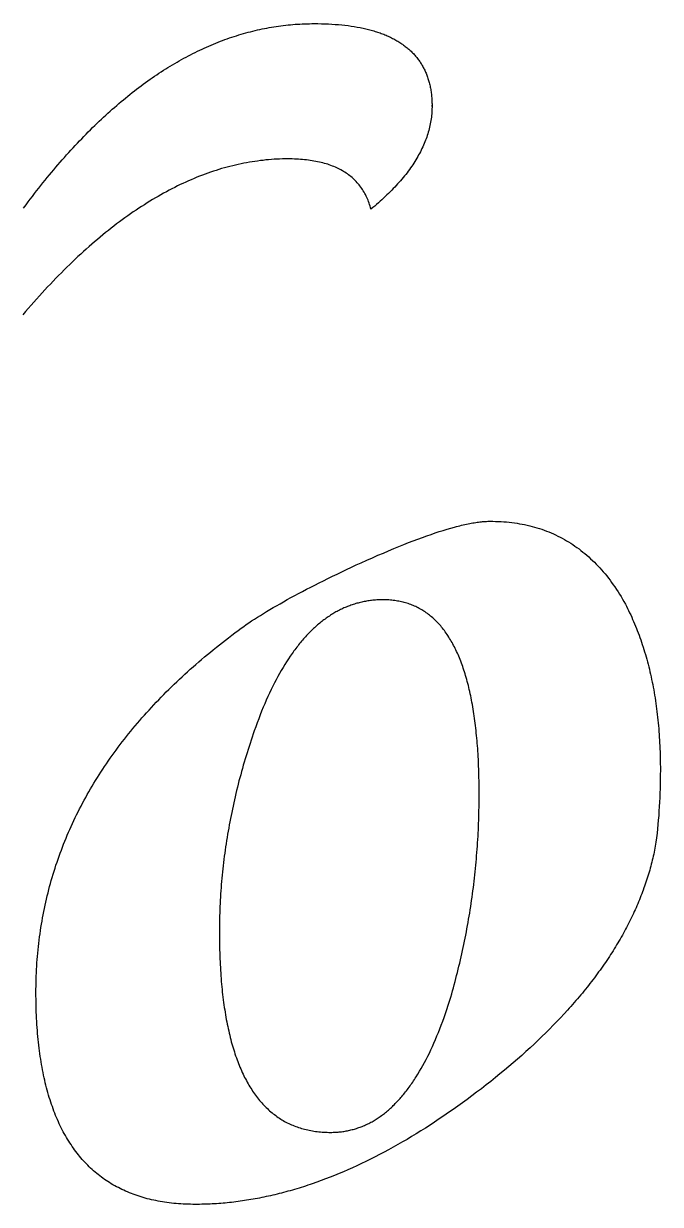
# Model space of a CAD drawing. Extents: x -388 to -35, y 578 to 1063.
# Drawn here: x -263.06 to -255.56, y 579.48 to 593.39 of the extents above; entities that cross this region are included whole.
import ezdxf

# ---------------------------------------------------------------- set-up
doc = ezdxf.new("R2010")
doc.units = 0
doc.layers.add('color#3f3f3fff', color=1, linetype='CONTINUOUS')

msp = doc.modelspace()

# ---------------------------------------------------------------- linework, layer by layer
at = {"layer": 'color#3f3f3fff'}
msp.add_lwpolyline([(-263.061, 591.213), (-263.03, 591.254), (-263.005, 591.287), (-262.98, 591.32), (-262.955, 591.353), (-262.93, 591.385), (-262.905, 591.417), (-262.88, 591.449), (-262.855, 591.481), (-262.83, 591.512), (-262.805, 591.543), (-262.78, 591.574), (-262.755, 591.605), (-262.73, 591.635), (-262.704, 591.665), (-262.679, 591.695), (-262.654, 591.724), (-262.629, 591.754), (-262.603, 591.783), (-262.578, 591.812), (-262.553, 591.84), (-262.527, 591.868), (-262.502, 591.896), (-262.476, 591.924), (-262.451, 591.952), (-262.425, 591.979), (-262.4, 592.006), (-262.374, 592.032), (-262.349, 592.059), (-262.323, 592.085), (-262.298, 592.111), (-262.272, 592.137), (-262.246, 592.162), (-262.221, 592.187), (-262.195, 592.212), (-262.169, 592.237), (-262.143, 592.261), (-262.118, 592.285), (-262.092, 592.309), (-262.066, 592.332), (-262.04, 592.356), (-262.014, 592.379), (-261.988, 592.401), (-261.962, 592.424), (-261.936, 592.446), (-261.91, 592.468), (-261.884, 592.49), (-261.858, 592.511), (-261.832, 592.533), (-261.806, 592.554), (-261.78, 592.574), (-261.754, 592.595), (-261.728, 592.615), (-261.702, 592.635), (-261.675, 592.655), (-261.649, 592.674), (-261.623, 592.693), (-261.597, 592.712), (-261.57, 592.731), (-261.544, 592.749), (-261.517, 592.767), (-261.491, 592.785), (-261.465, 592.802), (-261.438, 592.82), (-261.412, 592.837), (-261.385, 592.854), (-261.359, 592.87), (-261.332, 592.886), (-261.306, 592.902), (-261.279, 592.918), (-261.252, 592.934), (-261.226, 592.949), (-261.199, 592.964), (-261.172, 592.979), (-261.146, 592.993), (-261.119, 593.007), (-261.092, 593.021), (-261.065, 593.035), (-261.039, 593.048), (-261.012, 593.061), (-260.985, 593.074), (-260.958, 593.087), (-260.931, 593.099), (-260.904, 593.111), (-260.877, 593.123), (-260.85, 593.135), (-260.823, 593.146), (-260.796, 593.157), (-260.769, 593.168), (-260.742, 593.179), (-260.715, 593.189), (-260.688, 593.199), (-260.661, 593.209), (-260.633, 593.218), (-260.606, 593.227), (-260.579, 593.236), (-260.552, 593.245), (-260.524, 593.254), (-260.497, 593.262), (-260.47, 593.27), (-260.442, 593.277), (-260.415, 593.285), (-260.387, 593.292), (-260.36, 593.299), (-260.333, 593.306), (-260.305, 593.312), (-260.278, 593.318), (-260.25, 593.324), (-260.222, 593.33), (-260.195, 593.335), (-260.167, 593.34), (-260.14, 593.345), (-260.112, 593.349), (-260.084, 593.354), (-260.056, 593.358), (-260.029, 593.361), (-260.001, 593.365), (-259.973, 593.368), (-259.945, 593.371), (-259.918, 593.374), (-259.89, 593.376), (-259.862, 593.379), (-259.834, 593.381), (-259.806, 593.382), (-259.778, 593.384), (-259.75, 593.385), (-259.722, 593.386), (-259.694, 593.386), (-259.666, 593.387), (-259.638, 593.387), (-259.595, 593.387), (-259.552, 593.386), (-259.511, 593.385), (-259.47, 593.383), (-259.429, 593.381), (-259.39, 593.378), (-259.351, 593.375), (-259.312, 593.372), (-259.275, 593.368), (-259.238, 593.363), (-259.202, 593.358), (-259.166, 593.353), (-259.131, 593.347), (-259.097, 593.34), (-259.08, 593.337), (-259.063, 593.333), (-259.047, 593.33), (-259.031, 593.326), (-259.014, 593.322), (-258.998, 593.318), (-258.982, 593.314), (-258.967, 593.31), (-258.951, 593.305), (-258.936, 593.301), (-258.921, 593.296), (-258.906, 593.292), (-258.891, 593.287), (-258.876, 593.282), (-258.862, 593.277), (-258.848, 593.272), (-258.833, 593.266), (-258.819, 593.261), (-258.806, 593.255), (-258.792, 593.25), (-258.779, 593.244), (-258.765, 593.238), (-258.752, 593.232), (-258.739, 593.226), (-258.726, 593.219), (-258.714, 593.213), (-258.701, 593.207), (-258.689, 593.2), (-258.677, 593.193), (-258.665, 593.186), (-258.653, 593.179), (-258.642, 593.172), (-258.63, 593.165), (-258.619, 593.158), (-258.608, 593.15), (-258.597, 593.143), (-258.586, 593.135), (-258.575, 593.127), (-258.565, 593.119), (-258.555, 593.111), (-258.545, 593.103), (-258.535, 593.095), (-258.525, 593.086), (-258.515, 593.078), (-258.506, 593.069), (-258.497, 593.061), (-258.488, 593.052), (-258.479, 593.043), (-258.47, 593.034), (-258.462, 593.024), (-258.453, 593.015), (-258.445, 593.005), (-258.437, 592.996), (-258.429, 592.986), (-258.421, 592.976), (-258.414, 592.966), (-258.406, 592.956), (-258.399, 592.946), (-258.392, 592.936), (-258.385, 592.925), (-258.379, 592.915), (-258.372, 592.904), (-258.366, 592.893), (-258.36, 592.882), (-258.354, 592.871), (-258.348, 592.86), (-258.342, 592.849), (-258.337, 592.838), (-258.331, 592.826), (-258.326, 592.814), (-258.321, 592.803), (-258.316, 592.791), (-258.312, 592.779), (-258.307, 592.767), (-258.303, 592.755), (-258.299, 592.742), (-258.295, 592.73), (-258.291, 592.717), (-258.287, 592.704), (-258.284, 592.692), (-258.28, 592.679), (-258.277, 592.666), (-258.274, 592.652), (-258.272, 592.639), (-258.269, 592.626), (-258.266, 592.612), (-258.264, 592.599), (-258.262, 592.585), (-258.26, 592.571), (-258.258, 592.557), (-258.257, 592.543), (-258.255, 592.529), (-258.254, 592.514), (-258.253, 592.5), (-258.252, 592.485), (-258.251, 592.47), (-258.251, 592.456), (-258.25, 592.441), (-258.25, 592.426), (-258.25, 592.41), (-258.25, 592.425), (-258.25, 592.425), (-258.25, 592.405), (-258.251, 592.385), (-258.251, 592.365), (-258.253, 592.345), (-258.254, 592.325), (-258.256, 592.306), (-258.258, 592.286), (-258.261, 592.266), (-258.264, 592.247), (-258.267, 592.227), (-258.271, 592.207), (-258.275, 592.188), (-258.28, 592.168), (-258.284, 592.149), (-258.289, 592.129), (-258.295, 592.11), (-258.301, 592.09), (-258.307, 592.071), (-258.313, 592.051), (-258.32, 592.032), (-258.327, 592.013), (-258.335, 591.993), (-258.343, 591.974), (-258.351, 591.955), (-258.36, 591.936), (-258.369, 591.916), (-258.378, 591.897), (-258.388, 591.878), (-258.398, 591.859), (-258.408, 591.84), (-258.419, 591.821), (-258.43, 591.802), (-258.441, 591.783), (-258.453, 591.764), (-258.465, 591.745), (-258.478, 591.726), (-258.49, 591.707), (-258.504, 591.688), (-258.517, 591.669), (-258.531, 591.65), (-258.545, 591.631), (-258.56, 591.612), (-258.575, 591.594), (-258.59, 591.575), (-258.606, 591.556), (-258.622, 591.537), (-258.638, 591.519), (-258.655, 591.5), (-258.672, 591.481), (-258.689, 591.462), (-258.707, 591.444), (-258.725, 591.425), (-258.743, 591.406), (-258.762, 591.388), (-258.781, 591.369), (-258.801, 591.351), (-258.821, 591.332), (-258.841, 591.313), (-258.861, 591.295), (-258.882, 591.276), (-258.904, 591.258), (-258.925, 591.239), (-258.947, 591.221), (-258.969, 591.202), (-258.974, 591.221), (-258.98, 591.239), (-258.985, 591.257), (-258.991, 591.274), (-258.998, 591.291), (-259.004, 591.308), (-259.011, 591.325), (-259.018, 591.341), (-259.026, 591.357), (-259.034, 591.373), (-259.042, 591.388), (-259.051, 591.403), (-259.06, 591.418), (-259.069, 591.433), (-259.078, 591.447), (-259.088, 591.461), (-259.099, 591.475), (-259.109, 591.488), (-259.12, 591.501), (-259.131, 591.514), (-259.143, 591.527), (-259.154, 591.539), (-259.167, 591.551), (-259.179, 591.563), (-259.192, 591.574), (-259.205, 591.585), (-259.219, 591.596), (-259.232, 591.606), (-259.246, 591.617), (-259.261, 591.627), (-259.276, 591.636), (-259.291, 591.646), (-259.306, 591.655), (-259.322, 591.664), (-259.338, 591.672), (-259.354, 591.68), (-259.371, 591.688), (-259.388, 591.696), (-259.406, 591.703), (-259.423, 591.71), (-259.441, 591.717), (-259.46, 591.724), (-259.478, 591.73), (-259.497, 591.736), (-259.517, 591.741), (-259.536, 591.747), (-259.556, 591.752), (-259.577, 591.757), (-259.597, 591.761), (-259.618, 591.765), (-259.64, 591.769), (-259.661, 591.773), (-259.683, 591.776), (-259.705, 591.779), (-259.728, 591.782), (-259.751, 591.784), (-259.774, 591.786), (-259.798, 591.788), (-259.822, 591.79), (-259.846, 591.791), (-259.87, 591.792), (-259.895, 591.793), (-259.921, 591.793), (-259.946, 591.794), (-259.979, 591.793), (-260.011, 591.793), (-260.044, 591.792), (-260.076, 591.79), (-260.109, 591.789), (-260.141, 591.786), (-260.174, 591.784), (-260.206, 591.781), (-260.239, 591.777), (-260.271, 591.774), (-260.304, 591.769), (-260.336, 591.765), (-260.369, 591.76), (-260.401, 591.754), (-260.434, 591.749), (-260.467, 591.743), (-260.499, 591.736), (-260.532, 591.729), (-260.564, 591.722), (-260.597, 591.714), (-260.629, 591.706), (-260.662, 591.697), (-260.694, 591.688), (-260.727, 591.679), (-260.759, 591.669), (-260.792, 591.659), (-260.824, 591.648), (-260.857, 591.637), (-260.889, 591.626), (-260.922, 591.614), (-260.954, 591.602), (-260.987, 591.59), (-261.019, 591.577), (-261.052, 591.563), (-261.085, 591.549), (-261.117, 591.535), (-261.15, 591.521), (-261.182, 591.506), (-261.215, 591.491), (-261.247, 591.475), (-261.28, 591.459), (-261.312, 591.442), (-261.345, 591.425), (-261.377, 591.408), (-261.41, 591.39), (-261.442, 591.372), (-261.475, 591.353), (-261.507, 591.335), (-261.54, 591.315), (-261.572, 591.295), (-261.605, 591.275), (-261.637, 591.255), (-261.67, 591.234), (-261.703, 591.213), (-261.735, 591.191), (-261.768, 591.169), (-261.8, 591.146), (-261.833, 591.123), (-261.865, 591.1), (-261.898, 591.076), (-261.93, 591.052), (-261.963, 591.028), (-261.995, 591.003), (-262.028, 590.978), (-262.06, 590.952), (-262.093, 590.926), (-262.125, 590.899), (-262.158, 590.872), (-262.19, 590.845), (-262.223, 590.817), (-262.255, 590.789), (-262.288, 590.761), (-262.321, 590.732), (-262.353, 590.703), (-262.386, 590.673), (-262.418, 590.643), (-262.451, 590.612), (-262.483, 590.581), (-262.516, 590.55), (-262.548, 590.519), (-262.581, 590.486), (-262.613, 590.454), (-262.646, 590.421), (-262.678, 590.388), (-262.711, 590.354), (-262.743, 590.32), (-262.776, 590.286), (-262.808, 590.251), (-262.841, 590.216), (-262.873, 590.18), (-262.906, 590.144), (-262.939, 590.107), (-262.971, 590.07), (-263.004, 590.033), (-263.036, 589.996), (-263.069, 589.958)], dxfattribs=at)
for points in [[(-255.562, 584.597), (-255.563, 584.543), (-255.563, 584.489), (-255.564, 584.434), (-255.566, 584.381), (-255.567, 584.327), (-255.57, 584.273), (-255.572, 584.22), (-255.575, 584.167), (-255.579, 584.114), (-255.582, 584.061), (-255.587, 584.009), (-255.591, 583.957), (-255.596, 583.904), (-255.602, 583.853), (-255.608, 583.801), (-255.614, 583.749), (-255.618, 583.726), (-255.622, 583.702), (-255.627, 583.678), (-255.631, 583.655), (-255.636, 583.631), (-255.641, 583.607), (-255.646, 583.584), (-255.652, 583.56), (-255.658, 583.537), (-255.663, 583.513), (-255.669, 583.49), (-255.676, 583.466), (-255.682, 583.443), (-255.688, 583.419), (-255.695, 583.396), (-255.702, 583.372), (-255.709, 583.349), (-255.717, 583.325), (-255.724, 583.302), (-255.732, 583.279), (-255.74, 583.255), (-255.748, 583.232), (-255.756, 583.209), (-255.764, 583.185), (-255.773, 583.162), (-255.782, 583.139), (-255.791, 583.115), (-255.8, 583.092), (-255.809, 583.069), (-255.819, 583.046), (-255.829, 583.022), (-255.839, 582.999), (-255.849, 582.976), (-255.859, 582.953), (-255.87, 582.93), (-255.88, 582.907), (-255.891, 582.883), (-255.902, 582.86), (-255.914, 582.837), (-255.925, 582.814), (-255.937, 582.791), (-255.948, 582.768), (-255.96, 582.745), (-255.973, 582.722), (-255.985, 582.699), (-255.998, 582.676), (-256.01, 582.653), (-256.023, 582.63), (-256.037, 582.607), (-256.05, 582.584), (-256.063, 582.561), (-256.077, 582.539), (-256.091, 582.516), (-256.105, 582.493), (-256.119, 582.47), (-256.134, 582.447), (-256.148, 582.424), (-256.163, 582.402), (-256.178, 582.379), (-256.194, 582.356), (-256.209, 582.333), (-256.225, 582.311), (-256.24, 582.288), (-256.256, 582.265), (-256.272, 582.242), (-256.289, 582.22), (-256.305, 582.197), (-256.322, 582.175), (-256.339, 582.152), (-256.356, 582.129), (-256.373, 582.107), (-256.391, 582.084), (-256.408, 582.062), (-256.426, 582.039), (-256.444, 582.017), (-256.463, 581.994), (-256.481, 581.972), (-256.5, 581.949), (-256.518, 581.927), (-256.537, 581.904), (-256.557, 581.882), (-256.576, 581.859), (-256.595, 581.837), (-256.615, 581.815), (-256.635, 581.792), (-256.655, 581.77), (-256.696, 581.725), (-256.738, 581.681), (-256.78, 581.636), (-256.823, 581.592), (-256.867, 581.547), (-256.911, 581.503), (-256.957, 581.459), (-257.003, 581.414), (-257.049, 581.37), (-257.097, 581.326), (-257.145, 581.282), (-257.194, 581.238), (-257.244, 581.194), (-257.295, 581.15), (-257.346, 581.107), (-257.398, 581.063), (-257.451, 581.019), (-257.505, 580.976), (-257.559, 580.932), (-257.614, 580.889), (-257.67, 580.845), (-257.725, 580.803), (-257.78, 580.761), (-257.836, 580.72), (-257.891, 580.68), (-257.946, 580.641), (-258.001, 580.602), (-258.056, 580.564), (-258.11, 580.526), (-258.165, 580.489), (-258.22, 580.453), (-258.274, 580.417), (-258.328, 580.382), (-258.383, 580.348), (-258.437, 580.314), (-258.491, 580.282), (-258.545, 580.249), (-258.599, 580.218), (-258.653, 580.187), (-258.707, 580.156), (-258.761, 580.127), (-258.814, 580.098), (-258.868, 580.07), (-258.921, 580.042), (-258.974, 580.015), (-259.028, 579.989), (-259.081, 579.963), (-259.134, 579.938), (-259.187, 579.914), (-259.24, 579.89), (-259.293, 579.868), (-259.345, 579.845), (-259.398, 579.824), (-259.451, 579.803), (-259.503, 579.782), (-259.556, 579.763), (-259.608, 579.744), (-259.66, 579.726), (-259.686, 579.717), (-259.712, 579.708), (-259.738, 579.699), (-259.764, 579.691), (-259.79, 579.683), (-259.816, 579.675), (-259.842, 579.667), (-259.868, 579.659), (-259.894, 579.651), (-259.92, 579.644), (-259.946, 579.637), (-259.971, 579.63), (-259.997, 579.623), (-260.023, 579.616), (-260.049, 579.61), (-260.075, 579.603), (-260.1, 579.597), (-260.126, 579.591), (-260.152, 579.585), (-260.177, 579.579), (-260.203, 579.574), (-260.229, 579.568), (-260.254, 579.563), (-260.28, 579.558), (-260.305, 579.553), (-260.331, 579.548), (-260.356, 579.544), (-260.382, 579.539), (-260.407, 579.535), (-260.433, 579.531), (-260.458, 579.527), (-260.483, 579.523), (-260.509, 579.52), (-260.534, 579.516), (-260.56, 579.513), (-260.585, 579.51), (-260.61, 579.507), (-260.635, 579.504), (-260.661, 579.502), (-260.686, 579.499), (-260.711, 579.497), (-260.736, 579.495), (-260.761, 579.493), (-260.786, 579.491), (-260.812, 579.49), (-260.837, 579.488), (-260.862, 579.487), (-260.887, 579.486), (-260.912, 579.485), (-260.937, 579.484), (-260.962, 579.484), (-260.987, 579.483), (-261.012, 579.483), (-261.037, 579.483), (-261.066, 579.483), (-261.095, 579.484), (-261.123, 579.484), (-261.152, 579.486), (-261.18, 579.487), (-261.208, 579.489), (-261.236, 579.491), (-261.264, 579.493), (-261.291, 579.495), (-261.318, 579.498), (-261.345, 579.501), (-261.372, 579.505), (-261.398, 579.509), (-261.424, 579.513), (-261.45, 579.517), (-261.476, 579.522), (-261.502, 579.527), (-261.527, 579.532), (-261.552, 579.538), (-261.577, 579.544), (-261.602, 579.55), (-261.626, 579.557), (-261.65, 579.564), (-261.674, 579.571), (-261.698, 579.578), (-261.721, 579.586), (-261.745, 579.594), (-261.768, 579.602), (-261.79, 579.611), (-261.813, 579.62), (-261.835, 579.629), (-261.857, 579.639), (-261.879, 579.649), (-261.901, 579.659), (-261.922, 579.669), (-261.943, 579.68), (-261.964, 579.691), (-261.985, 579.703), (-262.006, 579.715), (-262.026, 579.727), (-262.046, 579.739), (-262.066, 579.751), (-262.085, 579.764), (-262.105, 579.778), (-262.124, 579.791), (-262.143, 579.805), (-262.161, 579.819), (-262.18, 579.834), (-262.198, 579.848), (-262.216, 579.863), (-262.234, 579.879), (-262.251, 579.895), (-262.269, 579.91), (-262.286, 579.927), (-262.302, 579.943), (-262.319, 579.96), (-262.335, 579.977), (-262.352, 579.995), (-262.367, 580.013), (-262.383, 580.031), (-262.399, 580.049), (-262.414, 580.068), (-262.429, 580.087), (-262.444, 580.106), (-262.458, 580.126), (-262.472, 580.146), (-262.487, 580.166), (-262.5, 580.187), (-262.514, 580.207), (-262.527, 580.229), (-262.541, 580.25), (-262.554, 580.272), (-262.566, 580.294), (-262.579, 580.316), (-262.591, 580.339), (-262.603, 580.362), (-262.615, 580.385), (-262.626, 580.409), (-262.638, 580.433), (-262.649, 580.457), (-262.66, 580.481), (-262.67, 580.506), (-262.681, 580.531), (-262.691, 580.557), (-262.701, 580.582), (-262.711, 580.608), (-262.72, 580.635), (-262.729, 580.661), (-262.738, 580.688), (-262.747, 580.716), (-262.756, 580.743), (-262.764, 580.771), (-262.772, 580.799), (-262.78, 580.828), (-262.788, 580.856), (-262.795, 580.885), (-262.803, 580.915), (-262.81, 580.944), (-262.816, 580.974), (-262.823, 581.005), (-262.829, 581.035), (-262.835, 581.066), (-262.841, 581.097), (-262.847, 581.129), (-262.852, 581.161), (-262.857, 581.193), (-262.862, 581.225), (-262.867, 581.258), (-262.871, 581.291), (-262.876, 581.324), (-262.88, 581.358), (-262.883, 581.392), (-262.887, 581.426), (-262.89, 581.461), (-262.893, 581.495), (-262.896, 581.53), (-262.899, 581.566), (-262.901, 581.602), (-262.903, 581.638), (-262.905, 581.674), (-262.907, 581.711), (-262.909, 581.748), (-262.91, 581.785), (-262.911, 581.823), (-262.912, 581.861), (-262.912, 581.899), (-262.913, 581.937), (-262.913, 581.976), (-262.913, 582.015), (-262.912, 582.055), (-262.911, 582.094), (-262.91, 582.133), (-262.909, 582.172), (-262.907, 582.21), (-262.905, 582.249), (-262.903, 582.288), (-262.901, 582.327), (-262.898, 582.365), (-262.895, 582.403), (-262.891, 582.442), (-262.888, 582.48), (-262.884, 582.518), (-262.879, 582.556), (-262.875, 582.594), (-262.87, 582.632), (-262.865, 582.67), (-262.859, 582.707), (-262.854, 582.745), (-262.848, 582.782), (-262.841, 582.82), (-262.835, 582.857), (-262.828, 582.894), (-262.82, 582.931), (-262.813, 582.968), (-262.805, 583.005), (-262.797, 583.042), (-262.789, 583.079), (-262.78, 583.116), (-262.771, 583.152), (-262.762, 583.189), (-262.752, 583.225), (-262.742, 583.261), (-262.732, 583.298), (-262.722, 583.334), (-262.711, 583.37), (-262.7, 583.406), (-262.688, 583.442), (-262.677, 583.477), (-262.665, 583.513), (-262.653, 583.549), (-262.64, 583.584), (-262.627, 583.619), (-262.614, 583.655), (-262.601, 583.69), (-262.587, 583.725), (-262.573, 583.76), (-262.559, 583.795), (-262.544, 583.83), (-262.529, 583.865), (-262.514, 583.899), (-262.498, 583.934), (-262.483, 583.968), (-262.467, 584.003), (-262.45, 584.037), (-262.434, 584.071), (-262.417, 584.105), (-262.399, 584.14), (-262.382, 584.173), (-262.364, 584.207), (-262.346, 584.241), (-262.327, 584.275), (-262.309, 584.308), (-262.29, 584.342), (-262.27, 584.375), (-262.251, 584.408), (-262.231, 584.442), (-262.211, 584.475), (-262.19, 584.508), (-262.169, 584.541), (-262.148, 584.574), (-262.127, 584.606), (-262.105, 584.639), (-262.083, 584.672), (-262.061, 584.704), (-262.038, 584.737), (-262.016, 584.769), (-261.992, 584.801), (-261.969, 584.833), (-261.945, 584.865), (-261.921, 584.897), (-261.897, 584.929), (-261.872, 584.961), (-261.847, 584.992), (-261.822, 585.024), (-261.797, 585.055), (-261.771, 585.087), (-261.745, 585.118), (-261.718, 585.149), (-261.692, 585.18), (-261.665, 585.212), (-261.637, 585.242), (-261.61, 585.273), (-261.582, 585.304), (-261.554, 585.335), (-261.525, 585.365), (-261.497, 585.396), (-261.467, 585.426), (-261.438, 585.456), (-261.409, 585.487), (-261.379, 585.517), (-261.348, 585.547), (-261.318, 585.577), (-261.287, 585.607), (-261.256, 585.636), (-261.224, 585.666), (-261.193, 585.696), (-261.161, 585.725), (-261.129, 585.754), (-261.096, 585.784), (-261.063, 585.813), (-261.03, 585.842), (-260.996, 585.871), (-260.963, 585.9), (-260.929, 585.929), (-260.894, 585.958), (-260.86, 585.986), (-260.825, 586.015), (-260.789, 586.043), (-260.754, 586.072), (-260.718, 586.1), (-260.682, 586.128), (-260.645, 586.156), (-260.609, 586.184), (-260.572, 586.212), (-260.534, 586.24), (-260.497, 586.268), (-260.467, 586.289), (-260.437, 586.31), (-260.406, 586.331), (-260.374, 586.353), (-260.34, 586.375), (-260.306, 586.397), (-260.271, 586.419), (-260.235, 586.441), (-260.198, 586.464), (-260.16, 586.487), (-260.121, 586.51), (-260.081, 586.533), (-260.04, 586.556), (-259.999, 586.58), (-259.956, 586.604), (-259.912, 586.628), (-259.867, 586.652), (-259.822, 586.676), (-259.775, 586.701), (-259.728, 586.726), (-259.679, 586.751), (-259.63, 586.776), (-259.58, 586.801), (-259.528, 586.827), (-259.476, 586.853), (-259.423, 586.879), (-259.369, 586.905), (-259.313, 586.931), (-259.257, 586.958), (-259.2, 586.985), (-259.142, 587.012), (-259.083, 587.039), (-259.016, 587.069), (-258.951, 587.098), (-258.887, 587.126), (-258.823, 587.153), (-258.762, 587.18), (-258.701, 587.205), (-258.642, 587.229), (-258.584, 587.253), (-258.527, 587.275), (-258.471, 587.296), (-258.417, 587.317), (-258.364, 587.337), (-258.312, 587.355), (-258.262, 587.373), (-258.213, 587.389), (-258.165, 587.405), (-258.118, 587.42), (-258.072, 587.434), (-258.028, 587.447), (-257.985, 587.459), (-257.964, 587.464), (-257.943, 587.47), (-257.923, 587.475), (-257.903, 587.48), (-257.883, 587.484), (-257.864, 587.489), (-257.844, 587.493), (-257.826, 587.497), (-257.807, 587.5), (-257.789, 587.504), (-257.771, 587.507), (-257.753, 587.51), (-257.736, 587.513), (-257.719, 587.515), (-257.703, 587.518), (-257.686, 587.52), (-257.67, 587.521), (-257.655, 587.523), (-257.639, 587.524), (-257.624, 587.525), (-257.609, 587.526), (-257.595, 587.527), (-257.581, 587.527), (-257.567, 587.527), (-257.534, 587.527), (-257.502, 587.526), (-257.469, 587.525), (-257.437, 587.523), (-257.405, 587.521), (-257.374, 587.519), (-257.343, 587.516), (-257.312, 587.512), (-257.281, 587.508), (-257.25, 587.503), (-257.22, 587.498), (-257.19, 587.493), (-257.16, 587.487), (-257.131, 587.481), (-257.101, 587.474), (-257.072, 587.466), (-257.043, 587.458), (-257.015, 587.45), (-256.987, 587.441), (-256.959, 587.432), (-256.931, 587.422), (-256.903, 587.412), (-256.876, 587.401), (-256.849, 587.39), (-256.822, 587.378), (-256.796, 587.366), (-256.769, 587.353), (-256.743, 587.34), (-256.718, 587.327), (-256.692, 587.313), (-256.667, 587.298), (-256.642, 587.283), (-256.617, 587.268), (-256.592, 587.252), (-256.568, 587.235), (-256.544, 587.218), (-256.52, 587.201), (-256.497, 587.183), (-256.474, 587.165), (-256.451, 587.146), (-256.428, 587.126), (-256.405, 587.107), (-256.383, 587.086), (-256.361, 587.066), (-256.339, 587.044), (-256.318, 587.023), (-256.297, 587.001), (-256.276, 586.978), (-256.255, 586.955), (-256.234, 586.931), (-256.214, 586.907), (-256.194, 586.883), (-256.174, 586.858), (-256.155, 586.832), (-256.136, 586.806), (-256.117, 586.78), (-256.098, 586.753), (-256.079, 586.725), (-256.061, 586.697), (-256.043, 586.669), (-256.025, 586.64), (-256.008, 586.611), (-255.991, 586.581), (-255.974, 586.551), (-255.961, 586.526), (-255.948, 586.501), (-255.936, 586.475), (-255.924, 586.45), (-255.912, 586.424), (-255.9, 586.398), (-255.889, 586.372), (-255.877, 586.346), (-255.866, 586.319), (-255.855, 586.293), (-255.844, 586.266), (-255.834, 586.239), (-255.823, 586.212), (-255.813, 586.185), (-255.803, 586.157), (-255.794, 586.13), (-255.784, 586.102), (-255.775, 586.074), (-255.766, 586.046), (-255.757, 586.018), (-255.748, 585.989), (-255.739, 585.96), (-255.731, 585.932), (-255.723, 585.903), (-255.715, 585.873), (-255.707, 585.844), (-255.7, 585.814), (-255.692, 585.785), (-255.685, 585.755), (-255.678, 585.725), (-255.672, 585.694), (-255.665, 585.664), (-255.659, 585.633), (-255.653, 585.603), (-255.647, 585.572), (-255.641, 585.541), (-255.636, 585.509), (-255.63, 585.478), (-255.625, 585.446), (-255.62, 585.414), (-255.615, 585.382), (-255.611, 585.35), (-255.607, 585.318), (-255.603, 585.285), (-255.599, 585.252), (-255.595, 585.22), (-255.591, 585.186), (-255.588, 585.153), (-255.585, 585.12), (-255.582, 585.086), (-255.579, 585.052), (-255.577, 585.018), (-255.575, 584.984), (-255.572, 584.95), (-255.571, 584.916), (-255.569, 584.881), (-255.567, 584.846), (-255.566, 584.811), (-255.565, 584.776), (-255.564, 584.741), (-255.563, 584.705), (-255.563, 584.669), (-255.562, 584.633), (-255.562, 584.597)], [(-257.695, 584.315), (-257.696, 584.386), (-257.697, 584.455), (-257.698, 584.524), (-257.7, 584.592), (-257.702, 584.658), (-257.704, 584.691), (-257.705, 584.723), (-257.707, 584.756), (-257.709, 584.788), (-257.711, 584.819), (-257.713, 584.851), (-257.715, 584.882), (-257.718, 584.913), (-257.72, 584.943), (-257.723, 584.974), (-257.726, 585.004), (-257.729, 585.033), (-257.732, 585.063), (-257.735, 585.092), (-257.739, 585.121), (-257.742, 585.15), (-257.746, 585.178), (-257.75, 585.206), (-257.754, 585.234), (-257.758, 585.261), (-257.762, 585.288), (-257.766, 585.315), (-257.771, 585.342), (-257.775, 585.368), (-257.78, 585.395), (-257.785, 585.42), (-257.79, 585.446), (-257.795, 585.471), (-257.8, 585.496), (-257.806, 585.521), (-257.812, 585.545), (-257.817, 585.57), (-257.823, 585.593), (-257.829, 585.617), (-257.835, 585.64), (-257.842, 585.663), (-257.848, 585.686), (-257.855, 585.709), (-257.861, 585.731), (-257.868, 585.753), (-257.875, 585.774), (-257.882, 585.796), (-257.889, 585.817), (-257.897, 585.838), (-257.904, 585.858), (-257.912, 585.878), (-257.92, 585.898), (-257.928, 585.918), (-257.936, 585.937), (-257.944, 585.957), (-257.952, 585.975), (-257.961, 585.994), (-257.969, 586.012), (-257.978, 586.03), (-257.987, 586.048), (-257.996, 586.065), (-258.005, 586.083), (-258.015, 586.099), (-258.024, 586.116), (-258.034, 586.132), (-258.043, 586.148), (-258.053, 586.164), (-258.063, 586.18), (-258.073, 586.195), (-258.084, 586.21), (-258.094, 586.225), (-258.105, 586.239), (-258.115, 586.253), (-258.126, 586.267), (-258.137, 586.28), (-258.148, 586.294), (-258.16, 586.307), (-258.171, 586.319), (-258.182, 586.332), (-258.194, 586.344), (-258.206, 586.356), (-258.218, 586.367), (-258.23, 586.379), (-258.242, 586.39), (-258.255, 586.4), (-258.267, 586.411), (-258.28, 586.421), (-258.292, 586.431), (-258.305, 586.441), (-258.318, 586.45), (-258.332, 586.459), (-258.345, 586.468), (-258.358, 586.476), (-258.372, 586.485), (-258.386, 586.493), (-258.4, 586.5), (-258.414, 586.508), (-258.428, 586.515), (-258.442, 586.522), (-258.456, 586.528), (-258.471, 586.534), (-258.486, 586.54), (-258.501, 586.546), (-258.516, 586.552), (-258.531, 586.557), (-258.546, 586.562), (-258.561, 586.566), (-258.577, 586.571), (-258.592, 586.575), (-258.608, 586.578), (-258.624, 586.582), (-258.64, 586.585), (-258.657, 586.588), (-258.673, 586.591), (-258.689, 586.593), (-258.706, 586.595), (-258.723, 586.597), (-258.74, 586.599), (-258.757, 586.6), (-258.774, 586.601), (-258.791, 586.601), (-258.809, 586.602), (-258.826, 586.602), (-258.842, 586.602), (-258.857, 586.602), (-258.872, 586.601), (-258.887, 586.601), (-258.902, 586.6), (-258.917, 586.599), (-258.932, 586.597), (-258.947, 586.596), (-258.961, 586.594), (-258.976, 586.593), (-258.991, 586.591), (-259.006, 586.589), (-259.02, 586.586), (-259.035, 586.584), (-259.049, 586.581), (-259.064, 586.578), (-259.078, 586.575), (-259.092, 586.572), (-259.107, 586.568), (-259.121, 586.564), (-259.135, 586.561), (-259.149, 586.557), (-259.163, 586.552), (-259.177, 586.548), (-259.191, 586.543), (-259.205, 586.538), (-259.219, 586.533), (-259.233, 586.528), (-259.246, 586.523), (-259.26, 586.517), (-259.274, 586.512), (-259.287, 586.506), (-259.301, 586.5), (-259.314, 586.493), (-259.328, 586.487), (-259.341, 586.48), (-259.354, 586.473), (-259.368, 586.466), (-259.381, 586.459), (-259.394, 586.451), (-259.407, 586.444), (-259.42, 586.436), (-259.433, 586.428), (-259.446, 586.42), (-259.459, 586.411), (-259.472, 586.403), (-259.485, 586.394), (-259.497, 586.385), (-259.51, 586.376), (-259.523, 586.367), (-259.535, 586.357), (-259.548, 586.348), (-259.56, 586.338), (-259.573, 586.328), (-259.585, 586.317), (-259.597, 586.307), (-259.609, 586.296), (-259.622, 586.285), (-259.634, 586.274), (-259.646, 586.263), (-259.658, 586.252), (-259.67, 586.24), (-259.682, 586.229), (-259.694, 586.217), (-259.706, 586.204), (-259.717, 586.192), (-259.729, 586.18), (-259.741, 586.167), (-259.752, 586.154), (-259.764, 586.141), (-259.775, 586.128), (-259.787, 586.114), (-259.798, 586.101), (-259.809, 586.087), (-259.821, 586.073), (-259.832, 586.058), (-259.843, 586.044), (-259.854, 586.029), (-259.865, 586.015), (-259.876, 586), (-259.887, 585.985), (-259.898, 585.969), (-259.909, 585.954), (-259.92, 585.938), (-259.941, 585.906), (-259.963, 585.873), (-259.984, 585.84), (-260.004, 585.805), (-260.025, 585.77), (-260.045, 585.735), (-260.066, 585.698), (-260.086, 585.661), (-260.105, 585.623), (-260.125, 585.584), (-260.144, 585.545), (-260.163, 585.504), (-260.182, 585.463), (-260.201, 585.421), (-260.219, 585.379), (-260.238, 585.336), (-260.256, 585.292), (-260.273, 585.247), (-260.291, 585.201), (-260.308, 585.155), (-260.326, 585.108), (-260.343, 585.06), (-260.355, 585.023), (-260.368, 584.986), (-260.38, 584.949), (-260.392, 584.912), (-260.404, 584.875), (-260.416, 584.838), (-260.428, 584.801), (-260.439, 584.764), (-260.45, 584.728), (-260.461, 584.691), (-260.472, 584.654), (-260.482, 584.617), (-260.493, 584.58), (-260.503, 584.543), (-260.513, 584.506), (-260.523, 584.469), (-260.532, 584.432), (-260.541, 584.395), (-260.551, 584.358), (-260.559, 584.321), (-260.568, 584.284), (-260.577, 584.247), (-260.585, 584.21), (-260.593, 584.173), (-260.601, 584.136), (-260.609, 584.099), (-260.616, 584.063), (-260.624, 584.026), (-260.631, 583.989), (-260.638, 583.952), (-260.644, 583.915), (-260.651, 583.878), (-260.657, 583.841), (-260.663, 583.804), (-260.669, 583.767), (-260.675, 583.73), (-260.681, 583.693), (-260.686, 583.656), (-260.691, 583.619), (-260.696, 583.582), (-260.701, 583.545), (-260.705, 583.508), (-260.71, 583.471), (-260.714, 583.434), (-260.718, 583.398), (-260.721, 583.361), (-260.725, 583.324), (-260.728, 583.287), (-260.731, 583.25), (-260.734, 583.213), (-260.737, 583.176), (-260.739, 583.139), (-260.742, 583.102), (-260.744, 583.065), (-260.746, 583.028), (-260.747, 582.991), (-260.749, 582.954), (-260.75, 582.917), (-260.751, 582.88), (-260.752, 582.843), (-260.753, 582.806), (-260.753, 582.77), (-260.754, 582.733), (-260.754, 582.696), (-260.754, 582.659), (-260.754, 582.622), (-260.753, 582.586), (-260.753, 582.55), (-260.752, 582.515), (-260.751, 582.479), (-260.75, 582.444), (-260.749, 582.409), (-260.747, 582.375), (-260.746, 582.341), (-260.744, 582.307), (-260.742, 582.273), (-260.74, 582.24), (-260.738, 582.207), (-260.736, 582.174), (-260.733, 582.141), (-260.731, 582.109), (-260.728, 582.077), (-260.725, 582.046), (-260.722, 582.014), (-260.719, 581.983), (-260.715, 581.953), (-260.712, 581.922), (-260.708, 581.892), (-260.704, 581.862), (-260.7, 581.833), (-260.696, 581.803), (-260.691, 581.774), (-260.687, 581.746), (-260.682, 581.717), (-260.677, 581.689), (-260.672, 581.661), (-260.667, 581.634), (-260.661, 581.606), (-260.656, 581.579), (-260.65, 581.553), (-260.644, 581.526), (-260.638, 581.5), (-260.632, 581.474), (-260.626, 581.449), (-260.619, 581.423), (-260.613, 581.399), (-260.606, 581.374), (-260.599, 581.349), (-260.592, 581.325), (-260.585, 581.302), (-260.577, 581.278), (-260.57, 581.255), (-260.562, 581.232), (-260.554, 581.209), (-260.546, 581.187), (-260.538, 581.165), (-260.529, 581.143), (-260.521, 581.121), (-260.512, 581.1), (-260.503, 581.079), (-260.494, 581.059), (-260.485, 581.038), (-260.475, 581.018), (-260.466, 580.998), (-260.456, 580.979), (-260.446, 580.96), (-260.436, 580.941), (-260.426, 580.922), (-260.416, 580.904), (-260.405, 580.886), (-260.395, 580.868), (-260.384, 580.851), (-260.373, 580.834), (-260.362, 580.817), (-260.351, 580.8), (-260.339, 580.784), (-260.328, 580.768), (-260.316, 580.752), (-260.304, 580.737), (-260.292, 580.721), (-260.28, 580.707), (-260.267, 580.692), (-260.255, 580.678), (-260.242, 580.664), (-260.229, 580.65), (-260.216, 580.637), (-260.203, 580.623), (-260.189, 580.611), (-260.176, 580.598), (-260.162, 580.586), (-260.148, 580.574), (-260.134, 580.562), (-260.12, 580.551), (-260.106, 580.54), (-260.091, 580.529), (-260.077, 580.518), (-260.062, 580.508), (-260.047, 580.498), (-260.032, 580.488), (-260.017, 580.479), (-260.001, 580.47), (-259.986, 580.461), (-259.97, 580.453), (-259.954, 580.444), (-259.938, 580.436), (-259.922, 580.429), (-259.905, 580.421), (-259.889, 580.414), (-259.872, 580.408), (-259.855, 580.401), (-259.838, 580.395), (-259.821, 580.389), (-259.803, 580.383), (-259.786, 580.378), (-259.768, 580.373), (-259.75, 580.368), (-259.732, 580.364), (-259.714, 580.359), (-259.696, 580.356), (-259.677, 580.352), (-259.659, 580.349), (-259.64, 580.346), (-259.621, 580.343), (-259.602, 580.34), (-259.583, 580.338), (-259.563, 580.336), (-259.544, 580.335), (-259.524, 580.333), (-259.504, 580.332), (-259.484, 580.332), (-259.464, 580.331), (-259.443, 580.331), (-259.429, 580.331), (-259.414, 580.332), (-259.4, 580.332), (-259.386, 580.333), (-259.371, 580.334), (-259.357, 580.335), (-259.343, 580.336), (-259.329, 580.337), (-259.315, 580.339), (-259.301, 580.341), (-259.287, 580.343), (-259.273, 580.345), (-259.26, 580.348), (-259.246, 580.35), (-259.232, 580.353), (-259.219, 580.356), (-259.205, 580.359), (-259.192, 580.363), (-259.178, 580.366), (-259.165, 580.37), (-259.151, 580.374), (-259.138, 580.378), (-259.125, 580.383), (-259.112, 580.387), (-259.098, 580.392), (-259.085, 580.397), (-259.072, 580.402), (-259.059, 580.407), (-259.046, 580.413), (-259.033, 580.419), (-259.021, 580.425), (-259.008, 580.431), (-258.995, 580.437), (-258.982, 580.444), (-258.97, 580.45), (-258.957, 580.457), (-258.945, 580.464), (-258.932, 580.472), (-258.92, 580.479), (-258.908, 580.487), (-258.895, 580.495), (-258.883, 580.503), (-258.871, 580.511), (-258.859, 580.519), (-258.847, 580.528), (-258.835, 580.537), (-258.823, 580.546), (-258.811, 580.555), (-258.799, 580.565), (-258.787, 580.574), (-258.775, 580.584), (-258.763, 580.594), (-258.752, 580.604), (-258.74, 580.615), (-258.729, 580.625), (-258.717, 580.636), (-258.706, 580.647), (-258.694, 580.658), (-258.683, 580.67), (-258.672, 580.681), (-258.66, 580.693), (-258.649, 580.705), (-258.638, 580.717), (-258.627, 580.73), (-258.616, 580.742), (-258.605, 580.755), (-258.594, 580.768), (-258.583, 580.781), (-258.573, 580.794), (-258.562, 580.808), (-258.551, 580.821), (-258.54, 580.835), (-258.53, 580.849), (-258.519, 580.864), (-258.509, 580.878), (-258.498, 580.893), (-258.488, 580.908), (-258.478, 580.923), (-258.467, 580.938), (-258.457, 580.954), (-258.447, 580.969), (-258.437, 580.985), (-258.417, 581.017), (-258.397, 581.05), (-258.377, 581.084), (-258.358, 581.119), (-258.339, 581.154), (-258.32, 581.191), (-258.301, 581.227), (-258.282, 581.265), (-258.264, 581.304), (-258.246, 581.343), (-258.228, 581.383), (-258.21, 581.424), (-258.193, 581.466), (-258.176, 581.508), (-258.159, 581.551), (-258.142, 581.595), (-258.125, 581.64), (-258.109, 581.685), (-258.092, 581.732), (-258.076, 581.779), (-258.061, 581.827), (-258.045, 581.875), (-258.03, 581.925), (-258.019, 581.961), (-258.009, 581.997), (-257.999, 582.033), (-257.989, 582.069), (-257.979, 582.106), (-257.97, 582.142), (-257.961, 582.179), (-257.951, 582.215), (-257.942, 582.251), (-257.933, 582.288), (-257.925, 582.324), (-257.916, 582.361), (-257.908, 582.398), (-257.899, 582.434), (-257.891, 582.471), (-257.883, 582.508), (-257.876, 582.544), (-257.868, 582.581), (-257.861, 582.618), (-257.853, 582.655), (-257.846, 582.692), (-257.839, 582.729), (-257.833, 582.766), (-257.826, 582.803), (-257.82, 582.84), (-257.813, 582.877), (-257.807, 582.914), (-257.801, 582.951), (-257.795, 582.989), (-257.79, 583.026), (-257.784, 583.063), (-257.779, 583.1), (-257.774, 583.138), (-257.769, 583.175), (-257.764, 583.213), (-257.759, 583.25), (-257.755, 583.288), (-257.751, 583.325), (-257.746, 583.363), (-257.742, 583.4), (-257.739, 583.438), (-257.735, 583.476), (-257.731, 583.513), (-257.728, 583.551), (-257.725, 583.589), (-257.722, 583.627), (-257.719, 583.665), (-257.716, 583.703), (-257.714, 583.741), (-257.711, 583.779), (-257.709, 583.817), (-257.707, 583.855), (-257.705, 583.893), (-257.704, 583.931), (-257.702, 583.969), (-257.701, 584.008), (-257.699, 584.046), (-257.698, 584.084), (-257.698, 584.122), (-257.697, 584.161), (-257.696, 584.199), (-257.696, 584.238), (-257.696, 584.276), (-257.695, 584.315)]]:
    msp.add_lwpolyline(points, close=True, dxfattribs=at)

doc.saveas('drawing.dxf')
